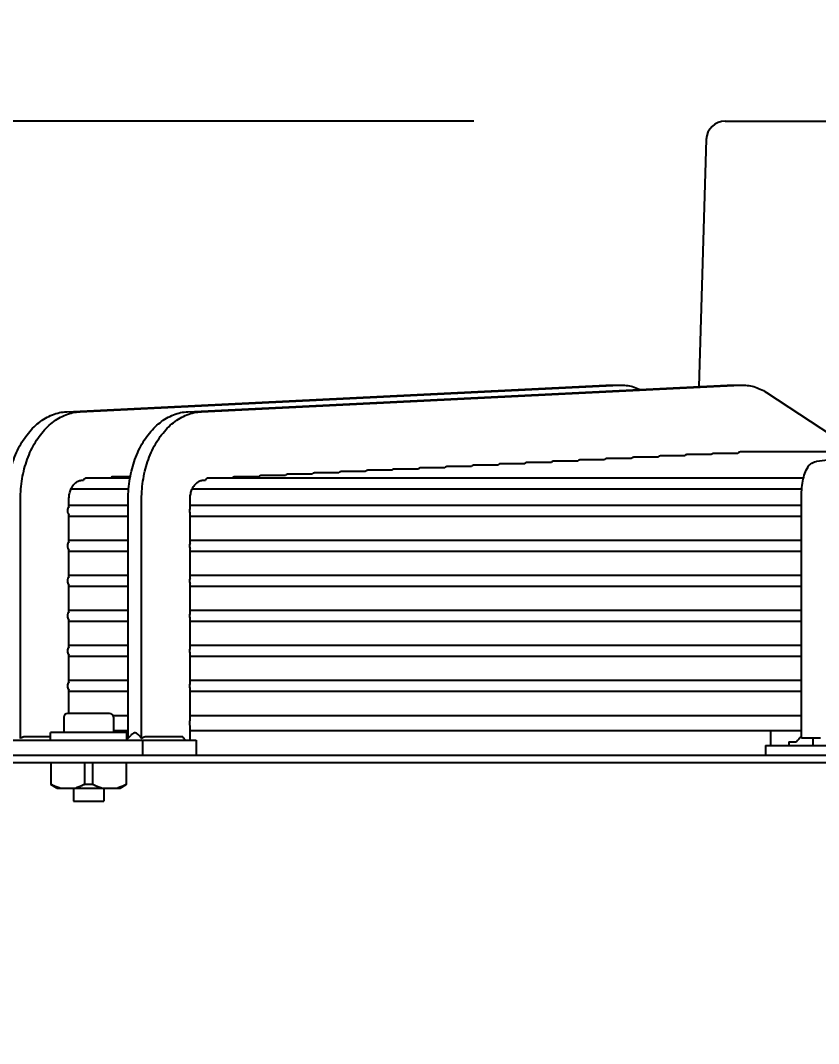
# Model space of a CAD drawing. Header units: millimetres. Extents: x 17700 to 32328, y 19251 to 29476.
# Drawn here: x 17764.81 to 17773.06, y 19601.04 to 19611.62 of the extents above; entities that cross this region are included whole.
import ezdxf

# ---------------------------------------------------------------- set-up
doc = ezdxf.new("R2010")
doc.units = ezdxf.units.MM
doc.header["$LTSCALE"] = 5
doc.layers.add('UNIT', color=6, linetype='Continuous')
doc.layers.add('WS-NO-CONTROL', color=3, linetype='Continuous')
doc.styles.add('SUBMITTAL', font='romans.shx', dxfattribs={"width": 0.75})
doc.dimstyles.new('SUBMITTAL', dxfattribs={"dimtxt": 0.09375, "dimasz": 0.09375, "dimexe": 0.03125, "dimexo": 0.0625, "dimgap": 0.0625, "dimtad": 0, "dimdec": 4, "dimzin": 4, "dimdsep": 46, "dimlunit": 4, "dimtxsty": 'SUBMITTAL', "dimcen": 0.09375, "dimclre": 6, "dimadec": 0, "dimazin": 0, "dimtfac": 1, "dimtdec": 0, "dimtofl": 0, "dimtmove": 0, "dimatfit": 3, "dimfxl": 0, "dimfrac": 2, "dimtolj": 1, "dimtzin": 4, "dimarcsym": 0})

# ---------------------------------------------------------------- blocks, each defined once
blk = doc.blocks.new('*D8')
at = {"layer": 'UNIT', "color": 6, "lineweight": -2}
for p, q in [((17769.498, 19610.577), (17706.936, 19610.577)), ((17752.642, 19512.543), (17706.936, 19512.543))]:
    blk.add_line(p, q, dxfattribs=at)
at = {"layer": 'UNIT', "color": 3, "lineweight": -2}
for p, q in [((17709.536, 19606.027), (17709.536, 19570.498)), ((17709.536, 19517.093), (17709.536, 19552.623))]:
    blk.add_line(p, q, dxfattribs=at)
at = {"layer": 'UNIT', "color": 3}
for points in [[(17708.777, 19606.027), (17710.294, 19606.027), (17709.536, 19610.577)], [(17708.777, 19517.093), (17710.294, 19517.093), (17709.536, 19512.543)]]:
    blk.add_solid(points, dxfattribs=at)
at = {"layer": 'UNIT', "color": 3, "insert": (17709.536, 19561.56), "char_height": 4.55, "attachment_point": 5, "rotation": 90, "style": 'SUBMITTAL'}
blk.add_mtext('\\A1;8\'-2"', dxfattribs=at)
blk = doc.blocks.new('*D75')
at = {"layer": 'WS-NO-CONTROL', "color": 6, "lineweight": -2}
for p, q in [((17749.536, 19595.795), (17749.536, 19636.925)), ((17807.686, 19595.527), (17807.686, 19636.925))]:
    blk.add_line(p, q, dxfattribs=at)
at = {"layer": 'WS-NO-CONTROL', "color": 3, "lineweight": -2}
for p, q in [((17749.536, 19634.325), (17744.986, 19634.325)), ((17803.136, 19634.325), (17754.086, 19634.325))]:
    blk.add_line(p, q, dxfattribs=at)
at = {"layer": 'WS-NO-CONTROL', "color": 3}
for points in [[(17754.086, 19635.083), (17754.086, 19633.567), (17749.536, 19634.325)], [(17803.136, 19635.083), (17803.136, 19633.567), (17807.686, 19634.325)]]:
    blk.add_solid(points, dxfattribs=at)
at = {"layer": 'WS-NO-CONTROL', "color": 3, "insert": (17727.679, 19634.325), "char_height": 4.55, "attachment_point": 5, "style": 'SUBMITTAL'}
blk.add_mtext('\\A1;4\'-10 1/8"', dxfattribs=at)
blk = doc.blocks.new('*D74')
at = {"layer": 'WS-NO-CONTROL', "color": 6, "lineweight": -2}
for p, q in [((17749.536, 19595.795), (17749.536, 19623.329)), ((17785.173, 19595.527), (17785.173, 19623.329))]:
    blk.add_line(p, q, dxfattribs=at)
at = {"layer": 'WS-NO-CONTROL', "color": 3, "lineweight": -2}
for p, q in [((17749.536, 19620.729), (17744.986, 19620.729)), ((17780.623, 19620.729), (17754.086, 19620.729))]:
    blk.add_line(p, q, dxfattribs=at)
at = {"layer": 'WS-NO-CONTROL', "color": 3}
for points in [[(17754.086, 19621.487), (17754.086, 19619.971), (17749.536, 19620.729)], [(17780.623, 19621.487), (17780.623, 19619.971), (17785.173, 19620.729)]]:
    blk.add_solid(points, dxfattribs=at)
at = {"layer": 'WS-NO-CONTROL', "color": 3, "insert": (17727.679, 19620.729), "char_height": 4.55, "attachment_point": 5, "style": 'SUBMITTAL'}
blk.add_mtext('\\A1;2\'-11 5/8"', dxfattribs=at)

msp = doc.modelspace()

# ---------------------------------------------------------------- linework, layer by layer
at = {"layer": 'UNIT'}
for p, q in [((17772.0981, 19610.5774), (17782.1774, 19610.5774)), ((17771.9013, 19610.3866), (17771.8234, 19607.8341)), ((17765.2895, 19607.5739), (17770.8643, 19607.8485)), ((17765.4287, 19607.5739), (17771.0035, 19607.8485)), ((17766.5423, 19607.5739), (17772.1171, 19607.8485)), ((17766.6814, 19607.5739), (17772.2563, 19607.8485)), ((17770.8847, 19607.8489), (17771.0239, 19607.8489)), ((17772.1374, 19607.8489), (17772.2766, 19607.8489)), ((17772.5228, 19607.7721), (17773.4597, 19607.1581)), ((17773.043, 19607.0615), (17775.0784, 19607.3361)), ((17771.9518, 19607.1299), (17771.7018, 19607.1299)), ((17772.2268, 19607.1434), (17771.9776, 19607.1434)), ((17773.7591, 19607.1581), (17772.2535, 19607.1581)), ((17769.7492, 19607.0219), (17769.4999, 19607.0219)), ((17770.0242, 19607.0354), (17769.7749, 19607.0354)), ((17770.2993, 19607.0489), (17770.0499, 19607.0489)), ((17770.5744, 19607.0624), (17770.3249, 19607.0624)), ((17770.8496, 19607.0759), (17770.6001, 19607.0759)), ((17771.125, 19607.0894), (17770.8753, 19607.0894)), ((17771.4005, 19607.1029), (17771.1507, 19607.1029)), ((17771.6761, 19607.1164), (17771.4262, 19607.1164)), ((17767.5514, 19606.9139), (17767.3024, 19606.9139)), ((17767.826, 19606.9274), (17767.577, 19606.9274)), ((17768.1006, 19606.9409), (17767.8516, 19606.9409)), ((17768.3752, 19606.9544), (17768.1262, 19606.9544)), ((17768.6499, 19606.9679), (17768.4008, 19606.9679)), ((17768.9247, 19606.9814), (17768.6755, 19606.9814)), ((17769.1995, 19606.9949), (17768.9503, 19606.9949)), ((17769.4743, 19607.0084), (17769.2251, 19607.0084)), ((17765.4461, 19606.8657), (17765.4625, 19606.8665)), ((17765.9429, 19606.8869), (17765.4928, 19606.8869)), ((17765.9454, 19606.9004), (17765.7671, 19606.9004)), ((17766.6989, 19606.8657), (17766.7233, 19606.8669)), ((17772.9057, 19606.8869), (17766.7534, 19606.8869)), ((17767.2768, 19606.9004), (17767.0279, 19606.9004)), ((17765.3344, 19606.7767), (17765.9287, 19606.7767)), ((17766.5872, 19606.7767), (17772.8888, 19606.7767)), ((17764.8105, 19604.1961), (17764.8105, 19606.6689)), ((17765.3116, 19606.5921), (17765.3116, 19606.6689)), ((17765.9241, 19606.605), (17765.3116, 19606.605)), ((17765.9241, 19604.1995), (17765.9241, 19606.6689)), ((17766.0633, 19604.1961), (17766.0633, 19606.6689)), ((17766.5644, 19606.5797), (17766.5644, 19606.6689)), ((17772.884, 19606.605), (17766.5644, 19606.605)), ((17772.884, 19604.1995), (17772.884, 19606.6689)), ((17765.3116, 19606.2299), (17765.3116, 19606.5077)), ((17765.3116, 19606.4948), (17765.9241, 19606.4948)), ((17766.5644, 19606.2175), (17766.5644, 19606.5201)), ((17766.5644, 19606.4948), (17772.884, 19606.4948)), ((17765.9241, 19606.2428), (17765.3116, 19606.2428)), ((17772.884, 19606.2428), (17766.5644, 19606.2428)), ((17765.3116, 19605.8677), (17765.3116, 19606.1455)), ((17765.3116, 19606.1326), (17765.9241, 19606.1326)), ((17766.5644, 19605.8553), (17766.5644, 19606.1579)), ((17766.5644, 19606.1326), (17772.884, 19606.1326)), ((17765.9241, 19605.8806), (17765.3116, 19605.8806)), ((17772.884, 19605.8806), (17766.5644, 19605.8806)), ((17765.3116, 19605.5055), (17765.3116, 19605.7832)), ((17765.3116, 19605.7704), (17765.9241, 19605.7704)), ((17766.5644, 19605.4931), (17766.5644, 19605.7957)), ((17766.5644, 19605.7704), (17772.884, 19605.7704)), ((17765.9241, 19605.5184), (17765.3116, 19605.5184)), ((17772.884, 19605.5184), (17766.5644, 19605.5184)), ((17766.5644, 19605.1309), (17766.5644, 19605.4334)), ((17765.3116, 19605.1433), (17765.3116, 19605.421)), ((17765.3116, 19605.4081), (17765.9241, 19605.4081)), ((17766.5644, 19605.4081), (17772.884, 19605.4081)), ((17765.9241, 19605.1562), (17765.3116, 19605.1562)), ((17772.884, 19605.1562), (17766.5644, 19605.1562)), ((17765.3116, 19604.7811), (17765.3116, 19605.0588)), ((17765.3116, 19605.0459), (17765.9241, 19605.0459)), ((17766.5644, 19604.7687), (17766.5644, 19605.0712)), ((17766.5644, 19605.0459), (17772.884, 19605.0459)), ((17765.9241, 19604.794), (17765.3116, 19604.794)), ((17772.884, 19604.794), (17766.5644, 19604.794)), ((17765.3116, 19604.4554), (17765.3116, 19604.6966)), ((17766.5644, 19604.3906), (17766.5644, 19604.709)), ((17765.3116, 19604.6837), (17765.9241, 19604.6837)), ((17766.5644, 19604.6837), (17772.884, 19604.6837)), ((17765.2591, 19604.416), (17765.2591, 19604.2585)), ((17765.7316, 19604.4554), (17765.2985, 19604.4554)), ((17765.9241, 19604.4318), (17765.7677, 19604.4318)), ((17765.7709, 19604.416), (17765.7709, 19604.2585)), ((17772.884, 19604.4318), (17766.5644, 19604.4318)), ((17765.7709, 19604.2782), (17765.9241, 19604.2782)), ((17766.5644, 19604.1798), (17766.5644, 19604.3194)), ((17766.5644, 19604.2782), (17772.884, 19604.2782)), ((17772.5674, 19604.1227), (17772.5674, 19604.2782)), ((17764.4015, 19604.1798), (17766.6286, 19604.1798)), ((17765.1213, 19604.2126), (17764.8523, 19604.2126)), ((17765.9087, 19604.2585), (17765.1213, 19604.2585)), ((17765.1213, 19604.1798), (17765.1213, 19604.2585)), ((17765.9087, 19604.1842), (17765.9087, 19604.2585)), ((17766.0718, 19604.1798), (17766.0718, 19604.0223)), ((17766.4894, 19604.2126), (17766.105, 19604.2126)), ((17766.6286, 19604.1798), (17766.6286, 19604.0223)), ((17772.7554, 19604.1621), (17772.8342, 19604.1621)), ((17772.7554, 19604.1621), (17772.7554, 19604.1227)), ((17773.0808, 19604.1995), (17772.884, 19604.1995)), ((17773.0067, 19604.1227), (17773.0067, 19604.1995)), ((17772.5118, 19604.1227), (17781.7637, 19604.1227)), ((17772.5118, 19604.1227), (17772.5118, 19604.0223)), ((17760.2677, 19604.0223), (17794.0078, 19604.0223)), ((17794.0078, 19603.9436), (17760.2677, 19603.9436)), ((17765.1253, 19603.9436), (17765.1253, 19603.7214)), ((17765.4733, 19603.9436), (17765.4733, 19603.7214)), ((17765.5568, 19603.9436), (17765.5568, 19603.7214)), ((17765.9048, 19603.9436), (17765.9048, 19603.7214)), ((17765.1883, 19603.6837), (17765.1253, 19603.7201)), ((17765.1883, 19603.6837), (17765.8418, 19603.6837)), ((17765.3576, 19603.6837), (17765.3576, 19603.5499)), ((17765.6725, 19603.6837), (17765.6725, 19603.5499)), ((17765.8418, 19603.6837), (17765.9048, 19603.7201)), ((17765.3576, 19603.5499), (17765.6725, 19603.5499))]:
    msp.add_line(p, q, dxfattribs=at)
for centre, radius, start, end in [((17772.0981, 19610.3806), 0.1969, 90, 178.25151), ((17765.2985, 19604.416), 0.0394, 90, 180), ((17765.7316, 19604.416), 0.0394, 0, 90), ((17773.0212, 19604.027), 0.2307, 126.49726, 144.15266)]:
    msp.add_arc(centre, radius, start, end, dxfattribs=at)
for centre, major_axis, ratio, start_param, end_param in [((17771.7018, 19607.0747), (0, -0.0551), 0.7116416, 3.1415269, 3.8564308), ((17771.9776, 19607.0882), (0, -0.0551), 0.712077, 3.141517, 3.8564199), ((17772.2535, 19607.103), (0, -0.0551), 0.71258, 3.1415074, 3.8909101), ((17769.4999, 19606.9668), (0, -0.0551), 0.7095663, 3.1415669, 3.8564743), ((17769.7749, 19606.9803), (0, -0.0551), 0.7097366, 3.1415642, 3.8564713), ((17770.0499, 19606.9938), (0, -0.0551), 0.7099252, 3.141561, 3.8564678), ((17770.3249, 19607.0073), (0, -0.0551), 0.7101349, 3.1415573, 3.8564638), ((17770.6001, 19607.0208), (0, -0.0551), 0.710369, 3.141553, 3.8564592), ((17770.8753, 19607.0343), (0, -0.0551), 0.7106314, 3.1415481, 3.8564538), ((17771.1507, 19607.0477), (0, -0.0551), 0.7109269, 3.1415422, 3.8564474), ((17771.4262, 19607.0612), (0, -0.0551), 0.7112612, 3.1415352, 3.8564398), ((17767.3024, 19606.8588), (0, -0.0551), 0.7086482, 3.14158, 3.8564885), ((17767.577, 19606.8723), (0, -0.0551), 0.7087318, 3.141579, 3.8564874), ((17767.8516, 19606.8858), (0, -0.0551), 0.7088222, 3.1415778, 3.8564861), ((17768.1262, 19606.8993), (0, -0.0551), 0.7089205, 3.1415765, 3.8564847), ((17768.4008, 19606.9128), (0, -0.0551), 0.7090275, 3.141575, 3.8564831), ((17768.6755, 19606.9263), (0, -0.0551), 0.7091442, 3.1415734, 3.8564813), ((17768.9503, 19606.9398), (0, -0.0551), 0.7092719, 3.1415715, 3.8564792), ((17769.2251, 19606.9533), (0, -0.0551), 0.7094121, 3.1415694, 3.8564769), ((17765.4928, 19606.8318), (0, -0.0551), 0.7079972, 3.1415858, 4.0326206), ((17765.7671, 19606.8453), (0, -0.0551), 0.7080429, 3.1415852, 3.8564942), ((17766.7534, 19606.8318), (0, -0.0551), 0.7084995, 3.1415818, 4.0233013), ((17767.0279, 19606.8453), (0, -0.0551), 0.708571, 3.141581, 3.8564896), ((17765.3367, 19606.5499), (0, -0.0551), 0.7079678, 3.8398095, 4.712382), ((17765.3367, 19606.5499), (0, -0.0551), 0.7079678, 4.7123959, 5.5849684), ((17765.3367, 19606.1877), (0, -0.0551), 0.7079678, 3.8398095, 4.712382), ((17765.3367, 19606.1877), (0, -0.0551), 0.7079678, 4.7123959, 5.5849684), ((17765.3367, 19605.8255), (0, -0.0551), 0.7079678, 3.8398095, 4.712382), ((17765.3367, 19605.8255), (0, -0.0551), 0.7079678, 4.7123959, 5.5849684), ((17765.3367, 19605.4633), (0, -0.0551), 0.7079678, 3.8398095, 4.712382), ((17765.3367, 19605.4633), (0, -0.0551), 0.7079678, 4.7123959, 5.5849684), ((17765.3367, 19605.1011), (0, -0.0551), 0.7079678, 3.8398095, 4.712382), ((17765.3367, 19605.1011), (0, -0.0551), 0.7079678, 4.7123959, 5.5849684), ((17765.3367, 19604.7389), (0, -0.0551), 0.7079678, 3.8398095, 4.712382), ((17765.3367, 19604.7389), (0, -0.0551), 0.7079678, 4.7123959, 5.5849684), ((17767.4854, 19605.5884), (0, -1.969), 0.7071068, 5.4860047, 5.5095695)]:
    msp.add_ellipse(centre, major_axis=major_axis, ratio=ratio, start_param=start_param, end_param=end_param, dxfattribs=at)
for points in [[(17770.8663, 19607.8485), (17770.8724, 19607.8488), (17770.8785, 19607.8489), (17770.8847, 19607.8489)], [(17772.1191, 19607.8485), (17772.1252, 19607.8488), (17772.1313, 19607.8489), (17772.1374, 19607.8489)], [(17765.9042, 19604.1798), (17765.9204, 19604.1956), (17765.9363, 19604.2117), (17765.9519, 19604.228)], [(17765.2166, 19603.6837), (17765.2133, 19603.6847), (17765.2069, 19603.6867), (17765.1971, 19603.6899), (17765.1873, 19603.6935), (17765.1775, 19603.6973), (17765.1675, 19603.7015), (17765.1573, 19603.7059), (17765.1469, 19603.7107), (17765.1363, 19603.7158), (17765.129, 19603.7195), (17765.1253, 19603.7214)], [(17765.4733, 19603.7214), (17765.4695, 19603.7195), (17765.4622, 19603.7158), (17765.4514, 19603.7106), (17765.441, 19603.7058), (17765.4308, 19603.7013), (17765.4208, 19603.6972), (17765.4109, 19603.6934), (17765.4012, 19603.6899), (17765.3916, 19603.6866), (17765.3852, 19603.6847), (17765.382, 19603.6837)], [(17765.5568, 19603.7214), (17765.5522, 19603.7211), (17765.5429, 19603.7206), (17765.529, 19603.7202), (17765.515, 19603.72), (17765.5011, 19603.7202), (17765.4872, 19603.7206), (17765.4779, 19603.7211), (17765.4733, 19603.7214)], [(17765.6481, 19603.6837), (17765.6448, 19603.6847), (17765.6384, 19603.6867), (17765.6286, 19603.6899), (17765.6189, 19603.6935), (17765.609, 19603.6973), (17765.599, 19603.7015), (17765.5888, 19603.7059), (17765.5784, 19603.7107), (17765.5678, 19603.7158), (17765.5605, 19603.7195), (17765.5568, 19603.7214)], [(17765.9048, 19603.7214), (17765.901, 19603.7195), (17765.8937, 19603.7158), (17765.8829, 19603.7106), (17765.8725, 19603.7058), (17765.8623, 19603.7013), (17765.8523, 19603.6972), (17765.8424, 19603.6934), (17765.8327, 19603.6899), (17765.8231, 19603.6866), (17765.8167, 19603.6847), (17765.8135, 19603.6837)]]:
    msp.add_open_spline(points, degree=3, dxfattribs=at)
for points, knots in [([(17771.0035, 19607.8484), (17771.0264, 19607.8496), (17771.0494, 19607.8488), (17771.0722, 19607.8461), (17771.0951, 19607.8435), (17771.1177, 19607.8389), (17771.1401, 19607.8325), (17771.1625, 19607.8261), (17771.1846, 19607.8178), (17771.2064, 19607.8077), (17771.2089, 19607.8065), (17771.2115, 19607.8053), (17771.2141, 19607.8041)], [0, 0, 0, 0, 0.25037629, 0.25037629, 0.25037629, 0.50056405, 0.50056405, 0.50056405, 0.75075182, 0.75075182, 0.75075182, 0.78029111, 0.78029111, 0.78029111, 0.78029111]), ([(17772.2563, 19607.8484), (17772.2791, 19607.8496), (17772.3021, 19607.8488), (17772.325, 19607.8461), (17772.3478, 19607.8435), (17772.3705, 19607.8389), (17772.3928, 19607.8325), (17772.4152, 19607.8261), (17772.4374, 19607.8178), (17772.4591, 19607.8077), (17772.4808, 19607.7976), (17772.5021, 19607.7858), (17772.5228, 19607.7722)], [0, 0, 0, 0, 0.2503763, 0.2503763, 0.2503763, 0.5005641, 0.5005641, 0.5005641, 0.7507518, 0.7507518, 0.7507518, 1, 1, 1, 1]), ([(17764.6713, 19606.6689), (17764.6713, 19606.7044), (17764.6729, 19606.7403), (17764.6758, 19606.7757), (17764.6788, 19606.8112), (17764.6832, 19606.8461), (17764.6891, 19606.8808), (17764.695, 19606.9154), (17764.7024, 19606.9498), (17764.7112, 19606.9833), (17764.7199, 19607.0167), (17764.73, 19607.0493), (17764.7415, 19607.081), (17764.753, 19607.1128), (17764.7659, 19607.1438), (17764.78, 19607.1734), (17764.794, 19607.203), (17764.8092, 19607.2313), (17764.8256, 19607.2583), (17764.8421, 19607.2854), (17764.8597, 19607.3112), (17764.8783, 19607.3354), (17764.8968, 19607.3595), (17764.9163, 19607.382), (17764.9367, 19607.4029), (17764.9572, 19607.4237), (17764.9786, 19607.443), (17765.0007, 19607.4603), (17765.0227, 19607.4777), (17765.0454, 19607.4931), (17765.0687, 19607.5066), (17765.092, 19607.5201), (17765.1161, 19607.5318), (17765.1404, 19607.5413), (17765.1646, 19607.5509), (17765.1892, 19607.5583), (17765.2141, 19607.5638), (17765.239, 19607.5692), (17765.2644, 19607.5726), (17765.2895, 19607.5738)], [0, 0, 0, 0, 0.076921, 0.076921, 0.076921, 0.1538421, 0.1538421, 0.1538421, 0.2307631, 0.2307631, 0.2307631, 0.3076842, 0.3076842, 0.3076842, 0.3846052, 0.3846052, 0.3846052, 0.4615263, 0.4615263, 0.4615263, 0.5384473, 0.5384473, 0.5384473, 0.6153684, 0.6153684, 0.6153684, 0.6922894, 0.6922894, 0.6922894, 0.7692105, 0.7692105, 0.7692105, 0.8461315, 0.8461315, 0.8461315, 0.9230526, 0.9230526, 0.9230526, 1, 1, 1, 1]), ([(17764.8105, 19606.6689), (17764.8105, 19606.7044), (17764.812, 19606.7403), (17764.815, 19606.7757), (17764.818, 19606.8112), (17764.8224, 19606.8461), (17764.8283, 19606.8808), (17764.8342, 19606.9154), (17764.8416, 19606.9498), (17764.8504, 19606.9833), (17764.8591, 19607.0167), (17764.8692, 19607.0493), (17764.8807, 19607.081), (17764.8922, 19607.1128), (17764.9051, 19607.1438), (17764.9192, 19607.1734), (17764.9332, 19607.203), (17764.9484, 19607.2313), (17764.9648, 19607.2583), (17764.9813, 19607.2854), (17764.9989, 19607.3112), (17765.0175, 19607.3354), (17765.036, 19607.3595), (17765.0555, 19607.382), (17765.0759, 19607.4029), (17765.0964, 19607.4237), (17765.1178, 19607.443), (17765.1399, 19607.4603), (17765.1619, 19607.4777), (17765.1845, 19607.4931), (17765.2079, 19607.5066), (17765.2312, 19607.5201), (17765.2553, 19607.5318), (17765.2796, 19607.5413), (17765.3038, 19607.5509), (17765.3284, 19607.5583), (17765.3533, 19607.5638), (17765.3782, 19607.5692), (17765.4036, 19607.5726), (17765.4287, 19607.5738)], [0, 0, 0, 0, 0.076921, 0.076921, 0.076921, 0.1538421, 0.1538421, 0.1538421, 0.2307631, 0.2307631, 0.2307631, 0.3076842, 0.3076842, 0.3076842, 0.3846052, 0.3846052, 0.3846052, 0.4615263, 0.4615263, 0.4615263, 0.5384473, 0.5384473, 0.5384473, 0.6153684, 0.6153684, 0.6153684, 0.6922894, 0.6922894, 0.6922894, 0.7692105, 0.7692105, 0.7692105, 0.8461315, 0.8461315, 0.8461315, 0.9230526, 0.9230526, 0.9230526, 1, 1, 1, 1]), ([(17765.9241, 19606.6689), (17765.9241, 19606.7044), (17765.9256, 19606.7403), (17765.9286, 19606.7757), (17765.9315, 19606.8112), (17765.936, 19606.8461), (17765.9419, 19606.8808), (17765.9478, 19606.9154), (17765.9552, 19606.9498), (17765.9639, 19606.9833), (17765.9727, 19607.0167), (17765.9828, 19607.0493), (17765.9943, 19607.081), (17766.0058, 19607.1128), (17766.0187, 19607.1438), (17766.0327, 19607.1734), (17766.0468, 19607.203), (17766.062, 19607.2313), (17766.0784, 19607.2583), (17766.0948, 19607.2854), (17766.1125, 19607.3112), (17766.131, 19607.3354), (17766.1496, 19607.3595), (17766.169, 19607.382), (17766.1895, 19607.4029), (17766.2099, 19607.4237), (17766.2314, 19607.443), (17766.2534, 19607.4603), (17766.2755, 19607.4777), (17766.2981, 19607.4931), (17766.3214, 19607.5066), (17766.3448, 19607.5201), (17766.3688, 19607.5318), (17766.3931, 19607.5413), (17766.4174, 19607.5509), (17766.4419, 19607.5583), (17766.4669, 19607.5638), (17766.4918, 19607.5692), (17766.5171, 19607.5726), (17766.5423, 19607.5738)], [0, 0, 0, 0, 0.076921, 0.076921, 0.076921, 0.1538421, 0.1538421, 0.1538421, 0.2307631, 0.2307631, 0.2307631, 0.3076842, 0.3076842, 0.3076842, 0.3846052, 0.3846052, 0.3846052, 0.4615263, 0.4615263, 0.4615263, 0.5384473, 0.5384473, 0.5384473, 0.6153684, 0.6153684, 0.6153684, 0.6922894, 0.6922894, 0.6922894, 0.7692105, 0.7692105, 0.7692105, 0.8461315, 0.8461315, 0.8461315, 0.9230526, 0.9230526, 0.9230526, 1, 1, 1, 1]), ([(17766.0633, 19606.6689), (17766.0633, 19606.7044), (17766.0648, 19606.7403), (17766.0678, 19606.7757), (17766.0707, 19606.8112), (17766.0752, 19606.8461), (17766.0811, 19606.8808), (17766.087, 19606.9154), (17766.0944, 19606.9498), (17766.1031, 19606.9833), (17766.1119, 19607.0167), (17766.122, 19607.0493), (17766.1335, 19607.081), (17766.145, 19607.1128), (17766.1579, 19607.1438), (17766.1719, 19607.1734), (17766.186, 19607.203), (17766.2011, 19607.2313), (17766.2176, 19607.2583), (17766.234, 19607.2854), (17766.2517, 19607.3112), (17766.2702, 19607.3354), (17766.2888, 19607.3595), (17766.3082, 19607.382), (17766.3287, 19607.4029), (17766.3491, 19607.4237), (17766.3706, 19607.443), (17766.3926, 19607.4603), (17766.4147, 19607.4777), (17766.4373, 19607.4931), (17766.4606, 19607.5066), (17766.484, 19607.5201), (17766.508, 19607.5318), (17766.5323, 19607.5413), (17766.5566, 19607.5509), (17766.5811, 19607.5583), (17766.6061, 19607.5638), (17766.631, 19607.5692), (17766.6563, 19607.5726), (17766.6814, 19607.5738)], [0, 0, 0, 0, 0.076921, 0.076921, 0.076921, 0.1538421, 0.1538421, 0.1538421, 0.2307631, 0.2307631, 0.2307631, 0.3076842, 0.3076842, 0.3076842, 0.3846052, 0.3846052, 0.3846052, 0.4615263, 0.4615263, 0.4615263, 0.5384473, 0.5384473, 0.5384473, 0.6153684, 0.6153684, 0.6153684, 0.6922894, 0.6922894, 0.6922894, 0.7692105, 0.7692105, 0.7692105, 0.8461315, 0.8461315, 0.8461315, 0.9230526, 0.9230526, 0.9230526, 1, 1, 1, 1]), ([(17772.884, 19606.6689), (17772.884, 19606.7017), (17772.8853, 19606.7345), (17772.8905, 19606.7979), (17772.8943, 19606.8283), (17772.9047, 19606.8852), (17772.9111, 19606.9115), (17772.9277, 19606.9601), (17772.9373, 19606.9825), (17772.9611, 19607.0152), (17772.9702, 19607.0257), (17772.9962, 19607.0462), (17773.0144, 19607.0562), (17773.0386, 19607.0608), (17773.0408, 19607.0612), (17773.043, 19607.0615)], [1.5707963, 1.5707963, 1.5707963, 1.5707963, 1.8779743, 1.8779743, 2.1851522, 2.1851522, 2.4923302, 2.4923302, 2.7995081, 2.7995081, 2.9409737, 2.9409737, 3.0918576, 3.0918576, 3.1066861, 3.1066861, 3.1066861, 3.1066861]), ([(17765.3116, 19606.6689), (17765.3116, 19606.6766), (17765.312, 19606.6844), (17765.3126, 19606.692), (17765.3133, 19606.6997), (17765.3142, 19606.7074), (17765.3155, 19606.7149), (17765.3168, 19606.7224), (17765.3184, 19606.7299), (17765.3203, 19606.7371), (17765.3222, 19606.7444), (17765.3244, 19606.7515), (17765.3269, 19606.7584), (17765.3294, 19606.7653), (17765.3322, 19606.772), (17765.3352, 19606.7784), (17765.3383, 19606.7849), (17765.3416, 19606.7911), (17765.3452, 19606.797), (17765.3488, 19606.8028), (17765.3526, 19606.8084), (17765.3566, 19606.8137), (17765.3606, 19606.8189), (17765.3649, 19606.8238), (17765.3694, 19606.8284), (17765.3738, 19606.8329), (17765.3784, 19606.8371), (17765.3832, 19606.8409), (17765.388, 19606.8446), (17765.393, 19606.848), (17765.3981, 19606.851), (17765.4032, 19606.8539), (17765.4083, 19606.8564), (17765.4136, 19606.8585), (17765.4189, 19606.8606), (17765.4243, 19606.8622), (17765.4297, 19606.8634), (17765.4352, 19606.8646), (17765.4406, 19606.8653), (17765.4461, 19606.8656)], [0, 0, 0, 0, 0.076921, 0.076921, 0.076921, 0.153842, 0.153842, 0.153842, 0.230763, 0.230763, 0.230763, 0.307684, 0.307684, 0.307684, 0.384605, 0.384605, 0.384605, 0.461526, 0.461526, 0.461526, 0.538447, 0.538447, 0.538447, 0.615368, 0.615368, 0.615368, 0.692289, 0.692289, 0.692289, 0.7692101, 0.7692101, 0.7692101, 0.8461311, 0.8461311, 0.8461311, 0.9230521, 0.9230521, 0.9230521, 1, 1, 1, 1]), ([(17766.5644, 19606.6689), (17766.5644, 19606.6766), (17766.5647, 19606.6844), (17766.5654, 19606.692), (17766.566, 19606.6997), (17766.567, 19606.7074), (17766.5683, 19606.7149), (17766.5695, 19606.7224), (17766.5711, 19606.7299), (17766.573, 19606.7371), (17766.5749, 19606.7444), (17766.5772, 19606.7515), (17766.5796, 19606.7584), (17766.5821, 19606.7653), (17766.5849, 19606.772), (17766.588, 19606.7784), (17766.591, 19606.7849), (17766.5944, 19606.7911), (17766.5979, 19606.797), (17766.6015, 19606.8028), (17766.6053, 19606.8084), (17766.6093, 19606.8137), (17766.6134, 19606.8189), (17766.6177, 19606.8238), (17766.6221, 19606.8284), (17766.6266, 19606.8329), (17766.6312, 19606.8371), (17766.636, 19606.8409), (17766.6408, 19606.8446), (17766.6457, 19606.848), (17766.6508, 19606.851), (17766.6559, 19606.8539), (17766.6611, 19606.8564), (17766.6664, 19606.8585), (17766.6717, 19606.8606), (17766.6771, 19606.8622), (17766.6825, 19606.8634), (17766.6879, 19606.8646), (17766.6934, 19606.8653), (17766.6989, 19606.8656)], [0, 0, 0, 0, 0.076921, 0.076921, 0.076921, 0.153842, 0.153842, 0.153842, 0.230763, 0.230763, 0.230763, 0.307684, 0.307684, 0.307684, 0.384605, 0.384605, 0.384605, 0.461526, 0.461526, 0.461526, 0.538447, 0.538447, 0.538447, 0.615368, 0.615368, 0.615368, 0.692289, 0.692289, 0.692289, 0.7692101, 0.7692101, 0.7692101, 0.8461311, 0.8461311, 0.8461311, 0.9230521, 0.9230521, 0.9230521, 1, 1, 1, 1]), ([(17766.5644, 19606.5797), (17766.5631, 19606.5768), (17766.562, 19606.5738), (17766.5593, 19606.5647), (17766.5582, 19606.5567), (17766.5582, 19606.5499)], [0.754611842, 0.754611842, 0.754611842, 0.754611842, 0.778331745, 0.778331745, 0.830133896, 0.830133896, 0.830133896, 0.830133896]), ([(17766.5582, 19606.5499), (17766.5582, 19606.5431), (17766.5593, 19606.5351), (17766.562, 19606.5259), (17766.5631, 19606.5229), (17766.5644, 19606.5201)], [0, 0, 0, 0, 0.051802151, 0.051802151, 0.075522054, 0.075522054, 0.075522054, 0.075522054]), ([(17766.5644, 19606.2175), (17766.5631, 19606.2146), (17766.562, 19606.2116), (17766.5593, 19606.2025), (17766.5582, 19606.1945), (17766.5582, 19606.1877)], [0.754611842, 0.754611842, 0.754611842, 0.754611842, 0.778331745, 0.778331745, 0.830133896, 0.830133896, 0.830133896, 0.830133896]), ([(17766.5582, 19606.1877), (17766.5582, 19606.1809), (17766.5593, 19606.1729), (17766.562, 19606.1637), (17766.5631, 19606.1607), (17766.5644, 19606.1579)], [0, 0, 0, 0, 0.051802151, 0.051802151, 0.075522054, 0.075522054, 0.075522054, 0.075522054]), ([(17766.5644, 19605.8553), (17766.5631, 19605.8524), (17766.562, 19605.8494), (17766.5593, 19605.8403), (17766.5582, 19605.8323), (17766.5582, 19605.8255)], [-0.075522054, -0.075522054, -0.075522054, -0.075522054, -0.051802151, -0.051802151, 0, 0, 0, 0]), ([(17766.5582, 19605.8255), (17766.5582, 19605.8187), (17766.5593, 19605.8107), (17766.562, 19605.8015), (17766.5631, 19605.7985), (17766.5644, 19605.7957)], [-0.830133896, -0.830133896, -0.830133896, -0.830133896, -0.778331745, -0.778331745, -0.754611842, -0.754611842, -0.754611842, -0.754611842]), ([(17766.5644, 19605.4931), (17766.5631, 19605.4902), (17766.562, 19605.4872), (17766.5593, 19605.4781), (17766.5582, 19605.4701), (17766.5582, 19605.4633)], [-0.075522054, -0.075522054, -0.075522054, -0.075522054, -0.051802151, -0.051802151, 0, 0, 0, 0]), ([(17766.5582, 19605.4633), (17766.5582, 19605.4565), (17766.5593, 19605.4485), (17766.562, 19605.4393), (17766.5631, 19605.4363), (17766.5644, 19605.4334)], [-0.830133897, -0.830133897, -0.830133897, -0.830133897, -0.778331746, -0.778331746, -0.754611843, -0.754611843, -0.754611843, -0.754611843]), ([(17766.5644, 19605.1309), (17766.5631, 19605.128), (17766.562, 19605.125), (17766.5593, 19605.1159), (17766.5582, 19605.1079), (17766.5582, 19605.1011)], [-0.075522054, -0.075522054, -0.075522054, -0.075522054, -0.051802151, -0.051802151, 0, 0, 0, 0]), ([(17766.5582, 19605.1011), (17766.5582, 19605.0943), (17766.5593, 19605.0863), (17766.562, 19605.0771), (17766.5631, 19605.0741), (17766.5644, 19605.0712)], [-0.830133897, -0.830133897, -0.830133897, -0.830133897, -0.77830675, -0.77830675, -0.754610412, -0.754610412, -0.754610412, -0.754610412]), ([(17766.5644, 19604.7687), (17766.5631, 19604.7658), (17766.562, 19604.7628), (17766.5593, 19604.7537), (17766.5582, 19604.7457), (17766.5582, 19604.7389)], [-0.075522054, -0.075522054, -0.075522054, -0.075522054, -0.051802151, -0.051802151, 0, 0, 0, 0]), ([(17766.5582, 19604.7389), (17766.5582, 19604.7321), (17766.5593, 19604.7241), (17766.562, 19604.7149), (17766.5631, 19604.7119), (17766.5644, 19604.709)], [0, 0, 0, 0, 0.051802151, 0.051802151, 0.075522054, 0.075522054, 0.075522054, 0.075522054]), ([(17766.5644, 19604.3906), (17766.5636, 19604.3885), (17766.5629, 19604.3864), (17766.5597, 19604.3756), (17766.5582, 19604.3645), (17766.5582, 19604.355)], [1.067161101, 1.067161101, 1.067161101, 1.067161101, 1.084108004, 1.084108004, 1.156260963, 1.156260963, 1.156260963, 1.156260963]), ([(17766.5582, 19604.355), (17766.5582, 19604.3455), (17766.5597, 19604.3344), (17766.5629, 19604.3236), (17766.5636, 19604.3215), (17766.5644, 19604.3194)], [-1.156260963, -1.156260963, -1.156260963, -1.156260963, -1.084108004, -1.084108004, -1.067161101, -1.067161101, -1.067161101, -1.067161101]), ([(17764.8523, 19604.2126), (17764.8511, 19604.2126), (17764.8499, 19604.2126), (17764.8487, 19604.2125), (17764.8475, 19604.2124), (17764.8463, 19604.2123), (17764.8451, 19604.2121), (17764.8439, 19604.2119), (17764.8428, 19604.2117), (17764.8415, 19604.2114), (17764.8415, 19604.2114), (17764.8414, 19604.2114), (17764.8413, 19604.2114), (17764.8402, 19604.2111), (17764.839, 19604.2108), (17764.8379, 19604.2105), (17764.8367, 19604.2101), (17764.8355, 19604.2097), (17764.8343, 19604.2093), (17764.833, 19604.2088), (17764.8318, 19604.2084), (17764.8306, 19604.2078), (17764.8303, 19604.2077), (17764.83, 19604.2076), (17764.8297, 19604.2074), (17764.8287, 19604.207), (17764.8278, 19604.2066), (17764.8268, 19604.2061), (17764.8255, 19604.2055), (17764.8242, 19604.2048), (17764.8229, 19604.2041), (17764.8216, 19604.2033), (17764.8203, 19604.2026), (17764.819, 19604.2017), (17764.8183, 19604.2013), (17764.8175, 19604.2008), (17764.8168, 19604.2004), (17764.8162, 19604.2), (17764.8155, 19604.1995), (17764.8148, 19604.1991), (17764.8134, 19604.1981), (17764.812, 19604.1971), (17764.8105, 19604.1961)], [0, 0, 0, 0, 0.0909091, 0.0909091, 0.0909091, 0.1818182, 0.1818182, 0.1818182, 0.2727273, 0.2727273, 0.2727273, 0.2796798, 0.2796798, 0.2796798, 0.3636364, 0.3636364, 0.3636364, 0.4545455, 0.4545455, 0.4545455, 0.5454545, 0.5454545, 0.5454545, 0.5668519, 0.5668519, 0.5668519, 0.6363636, 0.6363636, 0.6363636, 0.7272727, 0.7272727, 0.7272727, 0.8181818, 0.8181818, 0.8181818, 0.8653178, 0.8653178, 0.8653178, 0.9090909, 0.9090909, 0.9090909, 1, 1, 1, 1]), ([(17766.0633, 19604.1961), (17766.0487, 19604.2137), (17766.0367, 19604.2275), (17766.0202, 19604.2427), (17766.0146, 19604.247), (17766.0062, 19604.2514), (17766.0033, 19604.2526), (17765.9981, 19604.2538), (17765.9959, 19604.2541), (17765.9915, 19604.2541), (17765.9893, 19604.2538), (17765.9841, 19604.2526), (17765.9812, 19604.2514), (17765.9728, 19604.247), (17765.9672, 19604.2427), (17765.9582, 19604.2345), (17765.9552, 19604.2314), (17765.9519, 19604.228)], [-0.853538, -0.853538, -0.853538, -0.853538, -0.64697322, -0.64697322, -0.53019502, -0.53019502, -0.4705504, -0.4705504, -0.42676965, -0.42676965, -0.38298892, -0.38298892, -0.32334436, -0.32334436, -0.20656641, -0.20656641, -0.14841074, -0.14841074, -0.14841074, -0.14841074]), ([(17766.105, 19604.2126), (17766.1039, 19604.2126), (17766.1027, 19604.2126), (17766.1015, 19604.2125), (17766.1003, 19604.2124), (17766.0991, 19604.2123), (17766.0979, 19604.2121), (17766.0967, 19604.2119), (17766.0955, 19604.2117), (17766.0943, 19604.2114), (17766.0942, 19604.2114), (17766.0941, 19604.2114), (17766.094, 19604.2114), (17766.0929, 19604.2111), (17766.0918, 19604.2108), (17766.0907, 19604.2105), (17766.0895, 19604.2101), (17766.0882, 19604.2097), (17766.087, 19604.2093), (17766.0858, 19604.2088), (17766.0846, 19604.2084), (17766.0833, 19604.2078), (17766.083, 19604.2077), (17766.0827, 19604.2076), (17766.0824, 19604.2074), (17766.0815, 19604.207), (17766.0805, 19604.2066), (17766.0795, 19604.2061), (17766.0783, 19604.2055), (17766.077, 19604.2048), (17766.0757, 19604.2041), (17766.0744, 19604.2033), (17766.073, 19604.2026), (17766.0717, 19604.2017), (17766.071, 19604.2013), (17766.0703, 19604.2008), (17766.0696, 19604.2004), (17766.0689, 19604.2), (17766.0683, 19604.1995), (17766.0676, 19604.1991), (17766.0662, 19604.1981), (17766.0647, 19604.1971), (17766.0633, 19604.1961)], [0, 0, 0, 0, 0.0909091, 0.0909091, 0.0909091, 0.1818182, 0.1818182, 0.1818182, 0.2727273, 0.2727273, 0.2727273, 0.2797096, 0.2797096, 0.2797096, 0.3636364, 0.3636364, 0.3636364, 0.4545455, 0.4545455, 0.4545455, 0.5454545, 0.5454545, 0.5454545, 0.5668899, 0.5668899, 0.5668899, 0.6363636, 0.6363636, 0.6363636, 0.7272727, 0.7272727, 0.7272727, 0.8181818, 0.8181818, 0.8181818, 0.8653352, 0.8653352, 0.8653352, 0.9090909, 0.9090909, 0.9090909, 1, 1, 1, 1]), ([(17765.1253, 19603.7214), (17765.1253, 19603.7211), (17765.1253, 19603.7206), (17765.1253, 19603.7202), (17765.1253, 19603.7201), (17765.1253, 19603.7201)], [0, 0, 0, 0, 0.16666667, 0.33333333, 0.5, 0.5, 0.5, 0.5])]:
    msp.add_open_spline(points, degree=3, knots=knots, dxfattribs=at)

# ---------------------------------------------------------------- dimensions: what is measured, and where the dimension line sits
at = {"layer": 'UNIT', "color": 3}
dim = msp.add_linear_dim(base=(17709.53563, 19512.54288), p1=(17772.09809, 19610.57744), p2=(17755.24159, 19512.54288), angle=90, dimstyle='SUBMITTAL', override={"dimscale": 65, "dimtxt": 0.07, "dimasz": 0.07, "dimexe": 0.04, "dimexo": 0.04, "dimgap": 0.03125, "dimdec": 3, "dimzin": 3, "dimclrd": 3, "dimclrt": 3, "dimtdec": 3, "dimtix": 1}, dxfattribs=at)
dim.commit()
dim.dimension.update_dxf_attribs({"geometry": '*D8', "text_midpoint": (17709.53563, 19561.56016)})
at = {"layer": 'WS-NO-CONTROL', "color": 3}
for base, p1, picture, middle in [((17749.5356, 19634.325), (17807.6863, 19592.927), '*D75', (17727.6794, 19634.325)), ((17749.5356, 19620.729), (17785.1726, 19592.927), '*D74', (17727.6794, 19620.729))]:
    dim = msp.add_linear_dim(base=base, p1=p1, p2=(17749.5356, 19593.1954), dimstyle='SUBMITTAL', override={"dimscale": 65, "dimtxt": 0.07, "dimasz": 0.07, "dimexe": 0.04, "dimexo": 0.04, "dimgap": 0.03125, "dimdec": 3, "dimzin": 3, "dimclrd": 3, "dimclrt": 3, "dimtdec": 3, "dimtix": 1}, dxfattribs=at)
    dim.commit()
    dim.dimension.update_dxf_attribs({"geometry": picture, "text_midpoint": middle, "dimtype": 160})

doc.saveas('drawing.dxf')
